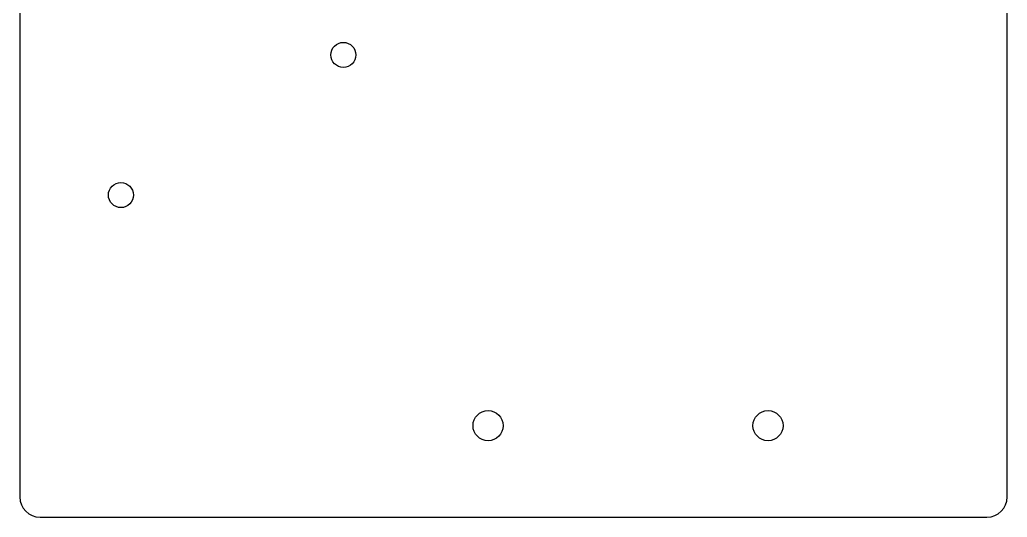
# Model space of a CAD drawing. Extents: x 0.7 to 99.3, y 6.7 to 106.
# Drawn here: x 0.7 to 99.3, y 6.7 to 56.3 of the extents above; entities that cross this region are included whole.
import ezdxf

# ---------------------------------------------------------------- set-up
doc = ezdxf.new("R2010")
doc.units = 0
doc.layers.get('0').update_dxf_attribs({"linetype": 'CONTINUOUS'})

msp = doc.modelspace()

# ---------------------------------------------------------------- linework, layer by layer
at = {"color": 7}
for points in [[(0.723987, 85.914445), (0.723987, 8.698486)], [(99.276111, 8.698486), (99.276111, 85.914445)], [(2.755904, 6.66657), (97.244193, 6.66657)]]:
    msp.add_lwpolyline(points, dxfattribs=at)
for points in [[(33.01969, 54.084348)], [(10.819495, 40.084686)], [(47.460146, 17.310882)], [(75.400043, 17.310882)]]:
    msp.add_lwpolyline(points, close=True, dxfattribs=at)
for points in [[(31.769637, 52.834295), (31.76955, 53.524779), (32.329207, 54.084436), (33.01969, 54.084348)], [(33.01969, 54.084348), (33.710168, 54.084436), (34.269831, 53.524776), (34.269743, 52.834295)], [(33.01969, 51.584761), (32.329429, 51.584674), (31.76986, 52.144037), (31.769637, 52.834295)], [(34.269743, 52.834295), (34.269518, 52.144037), (33.709949, 51.584674), (33.01969, 51.584761)], [(9.569958, 38.834633), (9.56987, 39.524897), (10.129232, 40.084466), (10.819495, 40.084686)], [(10.819495, 40.084686), (11.509974, 40.084773), (12.069636, 39.525113), (12.069548, 38.834633)], [(10.819495, 37.584064), (10.129232, 37.584284), (9.56987, 38.144372), (9.569958, 38.834633)], [(12.069548, 38.834633), (12.069636, 38.144155), (11.509974, 37.583977), (10.819495, 37.584064)], [(45.95998, 15.810716), (45.95976, 16.639245), (46.631619, 17.310805), (47.460146, 17.310882)], [(47.460146, 17.310882), (48.288673, 17.310805), (48.960016, 16.639243), (48.959796, 15.810716)], [(73.900392, 15.810716), (73.900173, 16.639245), (74.571516, 17.310805), (75.400043, 17.310882)], [(75.400043, 17.310882), (76.228569, 17.310805), (76.899913, 16.639243), (76.899693, 15.810716)], [(47.460146, 14.310549), (46.631839, 14.310629), (45.96007, 14.982409), (45.95998, 15.810716)], [(48.959796, 15.810716), (48.959706, 14.982409), (48.288456, 14.310629), (47.460146, 14.310549)], [(75.400043, 14.310549), (74.571735, 14.310629), (73.900485, 14.982409), (73.900392, 15.810716)], [(76.899693, 15.810716), (76.899603, 14.982409), (76.228352, 14.310629), (75.400043, 14.310549)], [(0.723987, 8.698486), (0.723987, 7.572774), (1.630176, 6.66657), (2.755904, 6.66657)], [(97.244193, 6.66657), (98.369921, 6.66657), (99.276111, 7.572774), (99.276111, 8.698486)]]:
    msp.add_open_spline(points, degree=3, dxfattribs=at)

doc.saveas('drawing.dxf')
